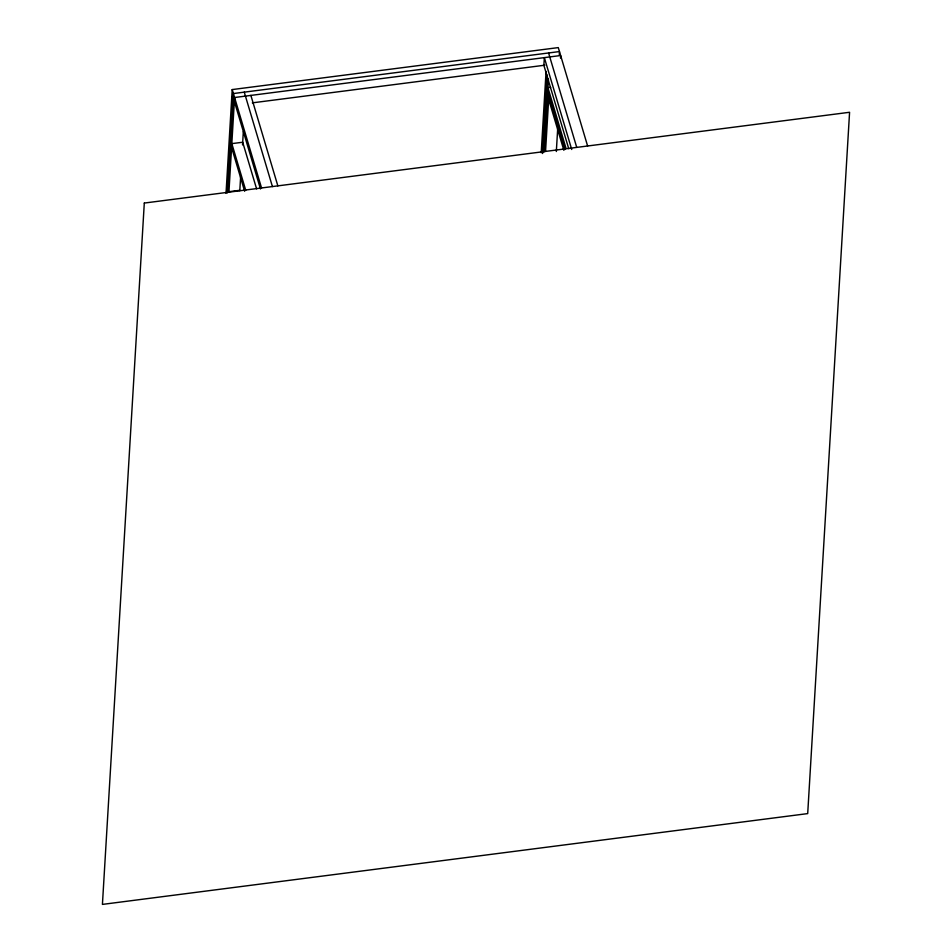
<?xml version="1.0" encoding="UTF-8"?>
<svg xmlns="http://www.w3.org/2000/svg" width="952" height="952" viewBox="0 0 952 952"><rect width="100%" height="100%" fill="white"/><g stroke="black" fill="none" stroke-linecap="round" stroke-linejoin="round"><path stroke-width="1.43" d="M226.017 193.375L232.217 89.571L558.277 47.6L587.61 145.977M227.457 192.899L233.395 93.546L559.455 51.563L559.288 54.526M228.932 192.137L234.573 97.509L560.645 55.525L560.49 58.096M239.797 190.733L240.677 175.953M242.534 144.894L243.331 131.59M541.212 152.796L546.067 71.471M542.592 153.51L547.269 75.137M544.104 151.892L548.447 79.111M545.544 151.439L548.887 95.486M556.325 151.511L557.741 127.949M252.34 102.852L544.901 65.188M550.649 87.334L547.935 87.679L566.047 148.452M228.956 191.685L239.821 190.293M548.59 52.967L576.733 147.381M571.724 149.488L544.342 57.632L543.878 65.319L568.737 148.702M547.709 91.523L564.976 149.476M548.661 99.329L563.858 150.297M250.876 95.402L277.841 185.854M244.259 92.142L272.415 186.556M232.217 89.571L261.538 187.949M234.347 101.352L260.467 188.972M231.752 97.271L232.931 101.233M256.6 188.877L242.689 142.241L231.824 143.633L245.723 190.269M231.598 147.477L244.652 191.292M144.299 203.062L102.423 904.4L807.701 813.603L849.577 112.276L144.299 203.062"/></g></svg>
